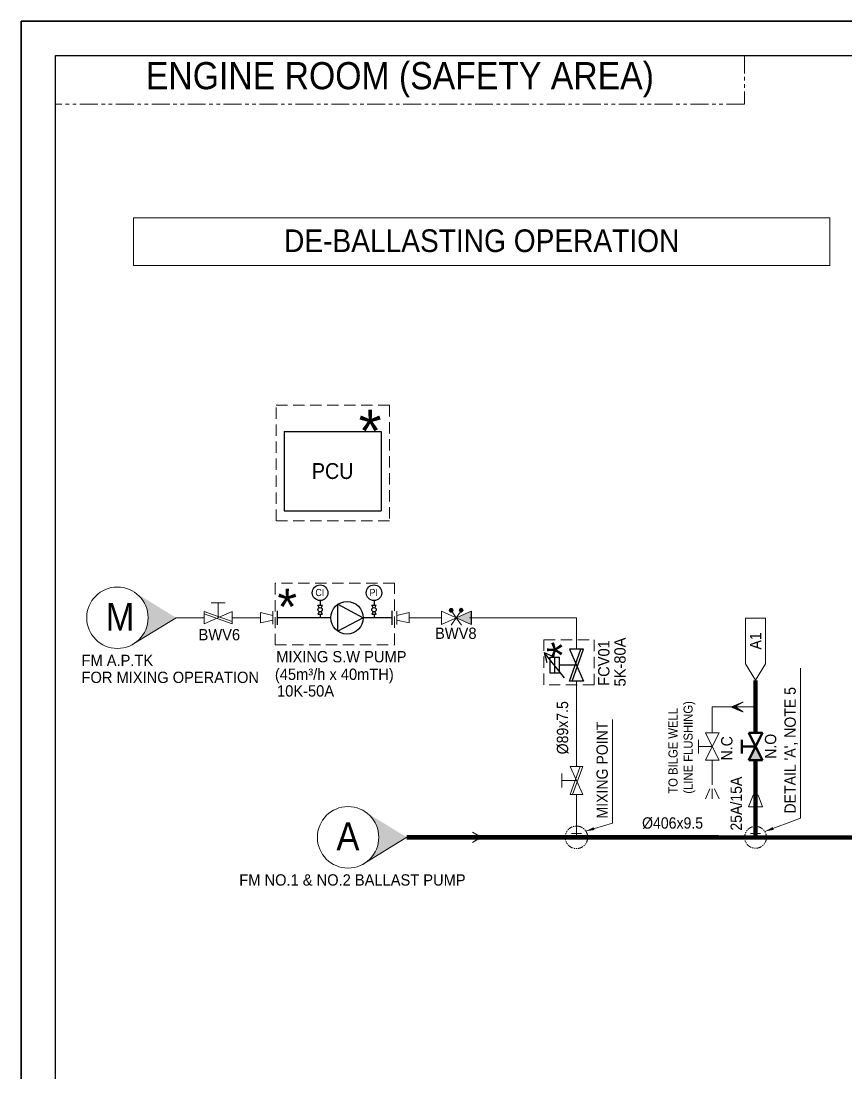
# Model space of a CAD drawing. Extents: x -553847 to 4496999, y 514150 to 878882.
# Drawn here: x 4364381 to 4382612, y 691989 to 715225 of the extents above; entities that cross this region are included whole.
import ezdxf

# ---------------------------------------------------------------- set-up
doc = ezdxf.new("R2010")
doc.units = 0
doc.header["$LTSCALE"] = 25
doc.header["$MEASUREMENT"] = 0
for name, pattern in [('DASHED', [0.75, 0.5, -0.25]), ('DASHED2', [0.375, 0.25, -0.125]), ('HIDDEN', [0.375, 0.25, -0.125]), ('PHANTOM2', [31.75, 15.875, -3.175, 3.175, -3.175, 3.175, -3.175])]:
    doc.linetypes.add(name, pattern=pattern)
doc.layers.get('0').update_dxf_attribs({"linetype": 'CONTINUOUS', "lineweight": 9})
doc.layers.add('0.1 Defpoints', color=7, linetype='CONTINUOUS', plot=False)
doc.layers.add('0.2 Dwg sheet', color=7, linetype='CONTINUOUS')
doc.layers.add('0.3 Text', color=7, linetype='CONTINUOUS')
for name, color, linetype, lineweight in [('0.4 Maker scope box', 3, 'HIDDEN', 9), ('0.5 Dim', 1, 'CONTINUOUS', 9), ('1.1 Y_Pipe', 7, 'CONTINUOUS', 13), ('1.5 M_Equip', 4, 'CONTINUOUS', 30), ('1.9 Arrow', 1, 'CONTINUOUS', 9)]:
    doc.layers.add(name, color=color, linetype=linetype, lineweight=lineweight)
doc.layers.add('2.1 Valve open', color=7, linetype='CONTINUOUS', lineweight=50, true_color=0x1b21e4)
doc.layers.add('2.2 Ballast water line', color=7, linetype='CONTINUOUS', true_color=0x1b21e4)
doc.layers.add('2.4 ANU dosing line', color=7, linetype='DASHED2', true_color=0xff29ff)
doc.styles.add('ARIAL', font='arial.ttf')
doc.styles.get("Standard").update_dxf_attribs({"font": '', "width": 0.95, "height": 250})
doc.styles.get('Standard').set_extended_font_data('Gulim')
doc.dimstyles.new('TC50', dxfattribs={"dimtxt": 250, "dimasz": 200, "dimexe": 100, "dimexo": 100, "dimgap": 100, "dimtad": 1, "dimtoh": 1, "dimdec": 0, "dimrnd": 0.0005, "dimzin": 9, "dimdsep": 46, "dimtxsty": 'Standard', "dimcen": -3.5, "dimclrd": 1, "dimclre": 1, "dimazin": 2, "dimtfac": 0.6, "dimtdec": 0, "dimtmove": 0, "dimatfit": 3, "dimfxl": 4, "dimtolj": 1, "dimlwd": 15, "dimlwe": 15, "dimarcsym": 0})

# ---------------------------------------------------------------- blocks, each defined once
blk = doc.blocks.new('양식 51-Q-02-08')
at = {"layer": '0.1 Defpoints'}
blk.add_lwpolyline([(-2677005, 1033560), (-2613196, 1033560), (-2613196, 988132), (-2677005, 988132)], close=True, dxfattribs=at)
at = {"layer": '0.2 Dwg sheet'}
blk.add_lwpolyline([(-2613953, 989196), (-2676245, 989196), (-2676245, 1032800), (-2613953, 1032800)], close=True, dxfattribs=at)

msp = doc.modelspace()

# ---------------------------------------------------------------- hatches: boundary and pattern name
at = {"layer": '1.1 Y_Pipe', "linetype": 'Continuous', "ltscale": 30}
h = msp.add_hatch(dxfattribs=at)
h.set_pattern_fill('ANSI31', color=256, scale=1.072502)
h.set_pattern_definition([(45, (4296085.82785, 350156.02864), (-0.094796635586, 0.094796635586), [])])
h.paths.add_polyline_path([(4366897.3, 701486, 0.5309324), (4366884.4, 702610.5), (4367808.3, 702043.9)])
at = {"layer": '1.1 Y_Pipe'}
for points in [[(4374326.7, 702188), (4374000.7, 702043.2), (4374326.7, 701898.5)], [(4380612.9, 699198), (4380764.8, 698896.5), (4380462.2, 698896.5)]]:
    msp.add_hatch(color=256, dxfattribs=at).paths.add_polyline_path(points)
at = {"layer": '1.1 Y_Pipe', "linetype": 'Continuous', "ltscale": 30}
h = msp.add_hatch(dxfattribs=at)
h.set_pattern_fill('ANSI31', color=256, scale=1.072502)
h.set_pattern_definition([(45, (4301183.24025, 345305.7993), (-0.094796635586, 0.094796635586), [])])
h.paths.add_polyline_path([(4371994.7, 696635.8, 0.5309324), (4371981.8, 697760.2), (4372905.7, 697193.6)])
at = {"layer": '1.9 Arrow'}
h = msp.add_hatch(dxfattribs=at)
h.set_pattern_fill('ANSI31', color=256, scale=0.382453, angle=360, style=0)
h.set_pattern_definition([(315, (4107312.58204, 1033525.88316), (-0.033804374581, -0.033804374581), [])])
h.paths.add_polyline_path([(4380338.5, 700182.6), (4380159.8, 700074.9), (4380337.9, 699966.1), (4380078.7, 700075.1)])
h = msp.add_hatch(color=256, dxfattribs=at)
h.paths.add_polyline_path([(4374668.6, 697193.6), (4374541, 697193.6), (4374357.6, 697076.2)])
h.paths.add_polyline_path([(4374668.6, 697193.6), (4374357.6, 697311.1), (4374541, 697193.6)])
at = {"layer": '2.1 Valve open'}
msp.add_hatch(color=256, dxfattribs=at).paths.add_polyline_path([(4380612.9, 699198), (4380764.8, 698896.5), (4380462.2, 698896.5)])

# ---------------------------------------------------------------- linework, layer by layer
at = {"ltscale": 30}
msp.add_lwpolyline([(4366866.2, 710875.4), (4382257, 710875.4), (4382257, 709825.6), (4366866.2, 709825.6)], close=True, dxfattribs=at)
at = {"layer": '0.1 Defpoints', "color": 4, "linetype": 'ByBlock'}
msp.add_lwpolyline([(4364381.2, 669797.3), (4428190.1, 669797.3), (4428190.1, 715225.2), (4364381.2, 715225.2)], close=True, dxfattribs=at)
at = {"layer": '0.3 Text', "linetype": 'Continuous', "ltscale": 30}
msp.add_line((4374326.7, 702188), (4374326.7, 701898.5), dxfattribs=at)
at = {"layer": '0.4 Maker scope box', "linetype": 'DASHED', "lineweight": 15, "ltscale": 20}
for points in [[(4370021.5, 706736.3), (4372523.5, 706736.3), (4372523.5, 704187.5), (4370021.5, 704187.5)], [(4375933.1, 701557.9), (4377049.1, 701557.9), (4377049.1, 700561.9), (4375933.1, 700561.9)]]:
    msp.add_lwpolyline(points, close=True, dxfattribs=at)
at = {"layer": '0.4 Maker scope box', "linetype": 'DASHED', "lineweight": 15, "ltscale": 20, "elevation": 0}
msp.add_lwpolyline([(4372634, 702810.5), (4369995.6, 702810.5), (4369995.6, 701449.1), (4372634, 701449.1)], close=True, dxfattribs=at)
at = {"layer": '0.5 Dim', "linetype": 'PHANTOM2', "lineweight": 9, "ltscale": 0.3}
for centre, radius in [((4376655.3, 697193.6), 248.7), ((4380612.8, 697193.6), 241.6)]:
    msp.add_circle(centre, radius, dxfattribs=at)
at = {"layer": '1.1 Y_Pipe'}
for p, q in [((4368582.7, 702370.1), (4368892.4, 702370.1)), ((4368737.6, 702043.9), (4368737.6, 702370.1)), ((4373889.5, 702248.5), (4373846.2, 702203.6)), ((4373905.2, 702244.8), (4373850.6, 702188.1)), ((4373916.8, 702236.9), (4373858.9, 702176.7)), ((4373925.2, 702225.5), (4373870.5, 702168.8)), ((4374108.8, 702252.1), (4374065.5, 702207.2)), ((4374124.4, 702248.4), (4374069.8, 702191.7)), ((4374136.1, 702240.5), (4374078.2, 702180.3)), ((4374144.4, 702229.1), (4374089.8, 702172.4)), ((4374148.8, 702213.6), (4374105.5, 702168.7)), ((4368427.9, 702043.9), (4367808.3, 702043.9)), ((4368427.9, 701906.4), (4368427.9, 702181.4)), ((4369047.3, 702181.4), (4368427.9, 701906.4)), ((4368427.9, 702181.4), (4369047.3, 701959.5)), ((4368427.9, 702131.9), (4369047.3, 701906.4)), ((4369047.3, 701906.4), (4369047.3, 702181.4)), ((4369671.5, 702043.9), (4369047.3, 702043.9)), ((4369671.5, 701929), (4369671.5, 702158.7)), ((4369945.7, 702095.2), (4369671.5, 702158.7)), ((4369671.5, 701929), (4369945.7, 701992.6)), ((4369945.7, 702189), (4369945.7, 701898.8)), ((4369945.7, 701992.6), (4369945.7, 702095.2)), ((4372686, 702188.3), (4372686, 701898.1)), ((4372960.3, 702158), (4372686, 702094.5)), ((4372686, 702094.5), (4372686, 701991.9)), ((4372686, 701991.9), (4372960.3, 701928.4)), ((4372960.3, 702158), (4372960.3, 701928.4)), ((4372960.3, 702043.2), (4373454.6, 702043.2)), ((4373454.6, 702043.2), (4373674.7, 702043.2)), ((4373674.7, 701898.5), (4373674.7, 702188)), ((4373674.7, 702188), (4374326.7, 701898.5)), ((4374326.7, 702188), (4373674.7, 701898.5)), ((4373929.5, 702210), (4373886.2, 702165.1)), ((4374000.7, 702043.2), (4373887.9, 701879.6)), ((4374000.7, 702043.2), (4373911.6, 702172.4)), ((4374000.7, 702043.2), (4374089.8, 702172.4)), ((4374000.7, 702043.2), (4374113.5, 701879.6)), ((4374292.4, 702043.2), (4376655.3, 702043.2)), ((4380393.1, 702036.8), (4380393.1, 701026.4)), ((4380393.1, 702036.8), (4380832.8, 702036.8)), ((4380832.8, 702036.8), (4380832.8, 701026.4)), ((4380612.9, 700662.1), (4380393.1, 701026.4)), ((4380612.9, 700662.1), (4380832.8, 701026.4)), ((4380612.9, 699499.6), (4380612.9, 700662.1)), ((4380612.9, 700075.9), (4379656.3, 700075.9)), ((4379656.3, 700075.9), (4379656.3, 699499.6)), ((4379505.5, 699499.6), (4379807, 699499.6)), ((4379656.3, 699198), (4379505.5, 699499.6)), ((4379656.3, 699198), (4379807, 699499.6)), ((4380462.2, 699499.6), (4380763.7, 699499.6)), ((4380612.9, 699198), (4380462.2, 699499.6)), ((4380613, 699198), (4380763.7, 699499.6)), ((4379354.7, 699047.2), (4379354.7, 699348.8)), ((4379656.3, 699198), (4379354.7, 699198)), ((4379505.5, 698896.5), (4379656.3, 699198)), ((4379656.3, 699198), (4379807, 698896.5)), ((4380311.4, 699047.2), (4380311.4, 699348.8)), ((4380613, 699198), (4380311.4, 699198)), ((4380462.2, 698896.5), (4380612.9, 699198)), ((4380612.9, 699198), (4380763.7, 698896.5)), ((4376792.8, 698760.8), (4376517.8, 698760.8)), ((4376517.8, 698760.8), (4376792.8, 698141.4)), ((4376517.8, 698141.4), (4376739.7, 698760.8)), ((4376567.3, 698141.4), (4376792.8, 698760.8)), ((4379807, 698896.5), (4379505.5, 698896.5)), ((4379656.3, 698896.5), (4379656.3, 698352.4)), ((4380763.7, 698896.5), (4380462.2, 698896.5)), ((4380612.9, 698896.5), (4380612.9, 698128.6)), ((4376329.1, 698296.3), (4376329.1, 698606)), ((4376655.3, 698451.1), (4376329.1, 698451.1)), ((4379605.5, 698264.4), (4379506.5, 698042.3)), ((4379656.3, 698264.4), (4379656.3, 698042.3)), ((4379707, 698264.4), (4379806, 698042.3)), ((4376792.8, 698141.4), (4376517.8, 698141.4)), ((4380557.5, 698128.6), (4380460, 697868.6)), ((4380612.8, 698128.6), (4380557.5, 698128.6)), ((4380612.8, 698128.6), (4380668, 698128.6)), ((4380668, 698128.6), (4380765.5, 697868.6)), ((4380460, 697868.6), (4380765.5, 697868.6)), ((4380612.9, 697868.6), (4380612.8, 697193.6)), ((4376542.8, 697279.6), (4376767.8, 697279.6)), ((4380500.3, 697279.6), (4380725.3, 697279.6))]:
    msp.add_line(p, q, dxfattribs=at)
at = {"layer": '1.1 Y_Pipe', "linetype": 'Continuous', "ltscale": 30}
for p, q in [((4367808.3, 702043.9), (4366831.8, 701445.9)), ((4376655.3, 701347.1), (4376655.3, 702043.2)), ((4376655.3, 698760.8), (4376655.3, 700642.9)), ((4380462.2, 698896.5), (4380763.7, 698896.5)), ((4376655.3, 697193.6), (4376655.3, 698141.4)), ((4372905.7, 697193.6), (4371929.2, 696595.6)), ((4385493.5, 697193.6), (4372905.7, 697193.6))]:
    msp.add_line(p, q, dxfattribs=at)
at = {"layer": '1.1 Y_Pipe', "color": 1, "linetype": 'PHANTOM2'}
msp.add_lwpolyline([(4365140.8, 714465.5), (4380367, 714465.5), (4380367, 713391.4), (4365140.8, 713391.4)], close=True, dxfattribs=at)
at = {"layer": '1.1 Y_Pipe', "linetype": 'Continuous', "ltscale": 30}
for centre in [(4366510.6, 702043.9), (4371608, 697193.6)]:
    msp.add_circle(centre, 678.8, dxfattribs=at)
at = {"layer": '1.1 Y_Pipe'}
for centre in [(4373887.9, 702206.8), (4374107.1, 702210.4)]:
    msp.add_circle(centre, 41.7, dxfattribs=at)
at = {"layer": '1.5 M_Equip'}
for p, q in [((4370195.7, 706155.2), (4370195.7, 704408.6)), ((4370195.7, 706155.2), (4372338.5, 706155.2)), ((4372338.5, 706155.2), (4372338.5, 704408.6)), ((4370195.7, 704408.6), (4372338.5, 704408.6)), ((4370968.6, 702265.1), (4370940.4, 702321.6)), ((4370940.4, 702321.6), (4371040.7, 702321.6)), ((4370990.6, 702422.6), (4370990.6, 702321.6)), ((4371012.5, 702265.1), (4371040.7, 702321.6)), ((4372159.6, 702265.1), (4372131.4, 702321.6)), ((4372131.4, 702321.6), (4372231.7, 702321.6)), ((4372181.5, 702422.6), (4372181.5, 702321.6)), ((4372203.5, 702265.1), (4372231.7, 702321.6)), ((4370968.6, 702177.4), (4370940.4, 702120.9)), ((4370940.4, 702120.9), (4371040.7, 702120.9)), ((4370990.6, 702120.9), (4370990.6, 702043.2)), ((4371040.7, 702120.9), (4371012.5, 702177.4)), ((4372159.6, 702177.4), (4372131.4, 702120.9)), ((4372131.4, 702120.9), (4372231.7, 702120.9)), ((4372181.5, 702120.9), (4372181.5, 702043.2)), ((4372231.7, 702120.9), (4372203.5, 702177.4)), ((4376389.2, 700716.4), (4375940.5, 701275.4)), ((4375940.5, 701275.4), (4375998.9, 701053.2)), ((4375940.5, 701275.4), (4376108.8, 701199.3)), ((4376072.1, 700818.9), (4376072.1, 701171)), ((4376072.1, 701171), (4376284.4, 701171)), ((4376178.2, 700818.9), (4376178.2, 701171)), ((4376284.4, 700818.9), (4376284.4, 701171)), ((4376284.4, 700818.9), (4376072.1, 700818.9))]:
    msp.add_line(p, q, dxfattribs=at)
at = {"layer": '1.5 M_Equip', "color": 4}
for p, q in [((4371385.6, 702342.2), (4371944, 702043.2)), ((4371385.6, 701744.2), (4371385.6, 702342.2)), ((4370045.6, 701888.4), (4370045.6, 702198)), ((4371225.6, 702043.2), (4370045.6, 702043.2)), ((4371944, 702043.2), (4371385.6, 701744.2)), ((4372584, 702043.2), (4371944, 702043.2)), ((4372584, 701888.4), (4372584, 702198)), ((4376811.6, 701347.1), (4376498.9, 701347.1)), ((4376498.9, 701347.1), (4376811.6, 700642.9)), ((4376498.9, 700642.9), (4376752.7, 701347.1)), ((4376557.8, 700642.9), (4376811.6, 701347.1)), ((4376655.3, 700995), (4376284.4, 700995)), ((4376811.6, 700642.9), (4376498.9, 700642.9))]:
    msp.add_line(p, q, dxfattribs=at)
at = {"layer": '1.5 M_Equip'}
for centre, radius in [((4370990.6, 702595.3), 172.7), ((4372181.5, 702595.3), 172.7), ((4370990.6, 702221.2), 49), ((4372181.5, 702221.2), 49)]:
    msp.add_circle(centre, radius, dxfattribs=at)
at = {"layer": '1.5 M_Equip', "color": 4}
msp.add_circle((4371584.8, 702043.2), 359.2, dxfattribs=at)
at = {"layer": '1.9 Arrow'}
for p in [(4374357.6, 697311.1), (4374357.6, 697076.2)]:
    msp.add_line(p, (4374541, 697193.6), dxfattribs=at)
at = {"layer": '2.1 Valve open'}
for p, q in [((4380462.2, 699499.6), (4380763.7, 699499.6)), ((4380612.9, 699198), (4380462.2, 699499.6)), ((4380613, 699198), (4380763.7, 699499.6)), ((4380311.4, 699047.2), (4380311.4, 699348.8)), ((4380613, 699198), (4380311.4, 699198)), ((4380462.2, 698896.5), (4380612.9, 699198)), ((4380612.9, 699198), (4380763.7, 698896.5)), ((4380763.7, 698896.5), (4380462.2, 698896.5)), ((4380462.2, 698896.5), (4380763.7, 698896.5))]:
    msp.add_line(p, q, dxfattribs=at)
at = {"layer": '2.2 Ballast water line', "linetype": 'Continuous', "ltscale": 75, "const_width": 100}
msp.add_lwpolyline([(4372905.7, 697193.6), (4383572.5, 697190.1)], dxfattribs=at)
at = {"layer": '2.4 ANU dosing line', "linetype": 'Continuous', "ltscale": 75, "const_width": 100}
for points in [[(4380612.9, 700662.1), (4380612.9, 699499.6)], [(4380612.9, 698896.5), (4380612.8, 697193.6)]]:
    msp.add_lwpolyline(points, dxfattribs=at)

# ---------------------------------------------------------------- block references
at = {"color": 217, "linetype": 'Continuous', "true_color": 0x93278f}
msp.add_blockref('양식 51-Q-02-08', (7041386.2, -318334.8), dxfattribs=at)

# ---------------------------------------------------------------- texts
at = {"layer": '0.3 Text'}
for s, width, p in [('BWV6', 0.99, (4368304.8, 701545)), ('BWV8', 0.99, (4373530.4, 701576.1)), ('MIXING S.W PUMP', 0.99, (4370021.2, 701059.1)), ('FM A.P.TK', 0.99, (4365718.7, 700977.3)), ('FOR MIXING OPERATION', 0.99, (4365718.7, 700602.9)), ('(45m³/h x 40mTH)', 0.99, (4369991.4, 700670.8)), ('10K-50A', 0.99, (4370039.1, 700302.5)), ('Ø406x9.5', 0.95, (4378106.1, 697385.7)), ('FM NO.1 & NO.2 BALLAST PUMP', 0.99, (4369204.5, 696127.1))]:
    msp.add_text(s, height=250, dxfattribs=dict(at, width=width)).set_placement(p)
for s, width, p in [('FCV01', 0.99, (4377384.7, 700540.4)), ('5K-80A', 0.99, (4377742, 700526)), ('Ø89x7.5', 0.95, (4376471.8, 699027.2)), ('N.C', 0.95, (4380103.1, 698893.8)), ('25A/15A', 0.95, (4380310.6, 697341.7))]:
    msp.add_text(s, height=250, rotation=90, dxfattribs=dict(at, width=width)).set_placement(p)
at = {"layer": '0.3 Text', "attachment_point": 5, "line_spacing_factor": 0.9}
for s, insert, char_height, width in [('\\pxqc;ENGINE ROOM (SAFETY AREA)', (4372753.9, 713928.4), 600, 15226.206), ('\\pxqc;PCU', (4371267.1, 705281.9), 350, 2142.819)]:
    msp.add_mtext(s, dxfattribs=dict(at, insert=insert, char_height=char_height, width=width))
at = {"layer": '0.3 Text', "char_height": 158.4, "attachment_point": 5}
for s, insert in [('CI', (4370983.8, 702600.4)), ('PI', (4372174.7, 702600.5))]:
    msp.add_mtext(s, dxfattribs=dict(at, insert=insert))
at = {"layer": '0.3 Text', "insert": (4380612.9, 701531.6), "char_height": 250, "width": 1009.722, "attachment_point": 5, "rotation": 90}
msp.add_mtext('\\pxqc;A1', dxfattribs=at)
at = {"layer": '0.3 Text', "char_height": 250, "attachment_point": 1, "rotation": 90}
for s, insert in [("DETAIL 'A', NOTE 5", (4381252.8, 697719)), ('MIXING POINT', (4377098.7, 697609.4)), ('N.O', (4380820.1, 698928.3))]:
    msp.add_mtext(s, dxfattribs=dict(at, insert=insert))
at = {"layer": '0.3 Text', "insert": (4378689.3, 698157.9), "char_height": 200, "attachment_point": 1, "rotation": 90}
msp.add_mtext_dynamic_manual_height_columns('TO BILGE WELL\\P(LINE FLUSHING)', width=3714.7, gutter_width=1000, heights=[0], dxfattribs=at)
at = {"layer": '0.4 Maker scope box', "linetype": 'DASHED', "lineweight": 15, "ltscale": 20, "style": 'ARIAL'}
msp.add_text('*', height=932.7, dxfattribs=at).set_placement((4371842.5, 705705.3))
at = {"layer": '0.4 Maker scope box', "style": 'ARIAL'}
msp.add_text('*', height=800, dxfattribs=at).set_placement((4370045.6, 701888.4))
at = {"layer": '0.4 Maker scope box', "linetype": 'DASHED', "lineweight": 15, "ltscale": 20, "style": 'ARIAL', "text_generation_flag": 4}
msp.add_text('*', height=666.9, rotation=270, dxfattribs=at).set_placement((4376673.5, 701517.7))
at = {"layer": '1.1 Y_Pipe', "linetype": 'Continuous', "ltscale": 30, "width": 0.95}
for s, p in [('M', (4366254.3, 701760.1)), ('A', (4371351.8, 696909.9))]:
    msp.add_text(s, height=612.9, dxfattribs=at).set_placement(p)
at = {"layer": '2.2 Ballast water line', "insert": (4374561.6, 710369.1), "char_height": 500, "width": 15390.85, "attachment_point": 5, "line_spacing_factor": 0.9}
msp.add_mtext('\\pxqc;DE-BALLASTING OPERATION', dxfattribs=at)

# ---------------------------------------------------------------- leaders
at = {"layer": '0.5 Dim'}
for points in [[(4380818.2, 697320.9), (4381603.2, 697619.1), (4381603.2, 700933.2)], [(4376852.3, 697327.9), (4377449.2, 697509.5), (4377449.2, 699793.9)]]:
    msp.add_leader(points, dimstyle='TC50', override={"dimgap": 100, "dimtad": 0, "dimarcsym": 1}, dxfattribs=at)

doc.saveas('drawing.dxf')
